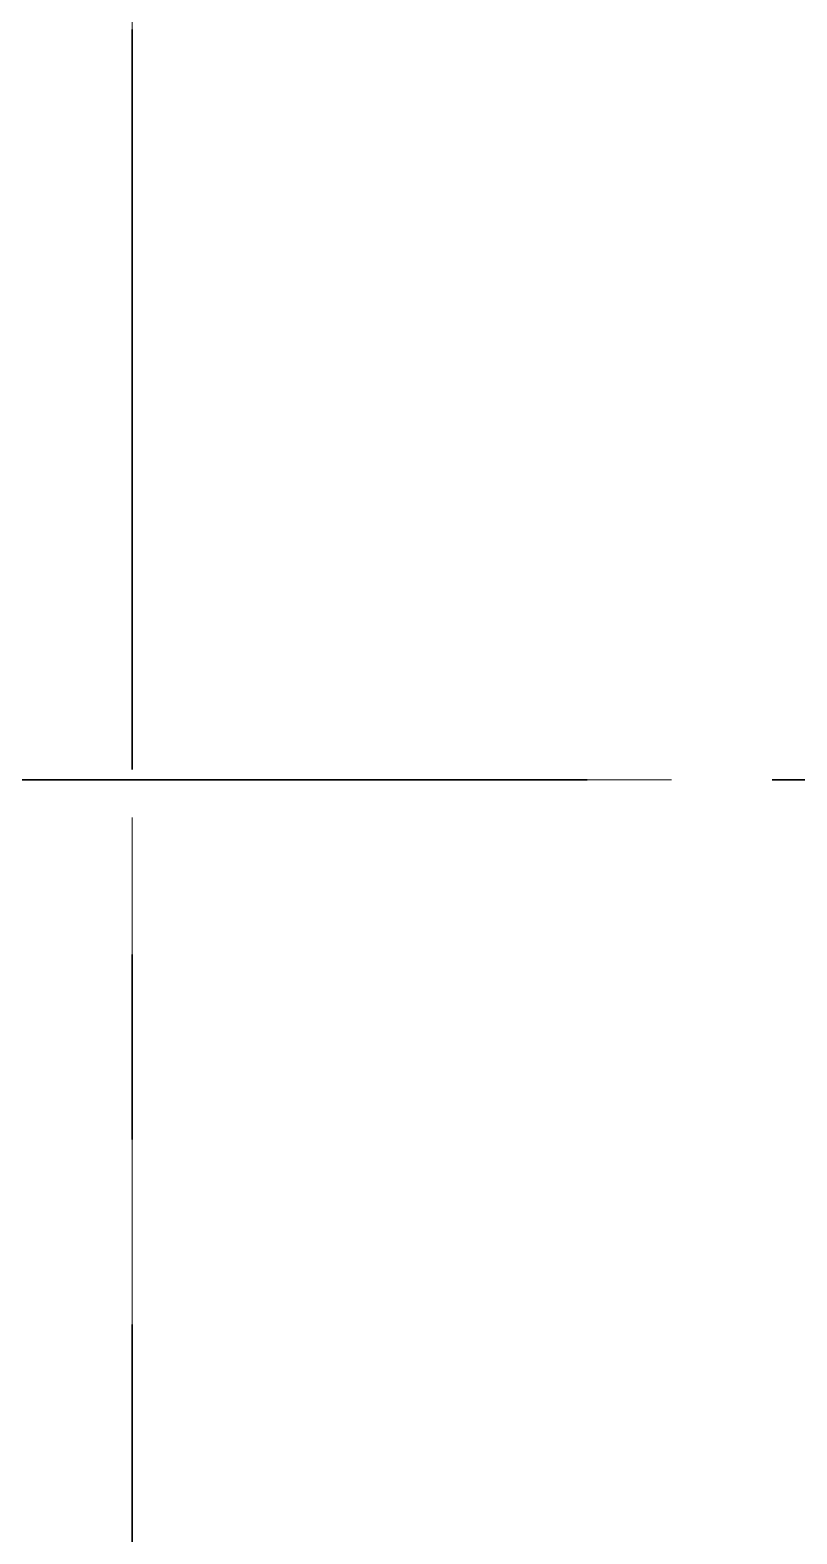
# Model space of a CAD drawing. Header units: millimetres. Extents: x -4000 to 187956, y -58990 to 162485.
# Drawn here: x 12825 to 14141, y 134156 to 136737 of the extents above; entities that cross this region are included whole.
import ezdxf

# ---------------------------------------------------------------- set-up
doc = ezdxf.new("R2010")
doc.units = ezdxf.units.MM
doc.linetypes.add('Grid Line', pattern=[2222.5, 1270, -317.5, 317.5, -317.5])
doc.linetypes.add('Grid Line 12_5mm', pattern=[2150, 1250, -300, 300, -300])
doc.layers.add('S-GRID', color=1, linetype='Continuous', lineweight=30)

# ---------------------------------------------------------------- blocks, each defined once
blk = doc.blocks.new('CMF2_NHAXUONG_A_rvt-1-0_000')
at = {"layer": 'S-GRID', "linetype": 'Grid Line 12_5mm', "lineweight": 9}
for p, q in [((13000, 161185.2), (13000, -16487.4)), ((13000, 161185.2), (13000, -16487.4)), ((-824.3, 135450), (183641.1, 135450))]:
    blk.add_line(p, q, dxfattribs=at)

msp = doc.modelspace()

# ---------------------------------------------------------------- block references
at = {"lineweight": 5}
msp.add_blockref('CMF2_NHAXUONG_A_rvt-1-0_000', (0, 0), dxfattribs=at)

# ---------------------------------------------------------------- next in the draw order: linework, layer by layer
at = {"layer": 'S-GRID', "linetype": 'Grid Line'}
for p, q in [((13000, 161185.2), (13000, -16487.4)), ((-824.3, 135450), (183641.1, 135450))]:
    msp.add_line(p, q, dxfattribs=at)

doc.saveas('drawing.dxf')
